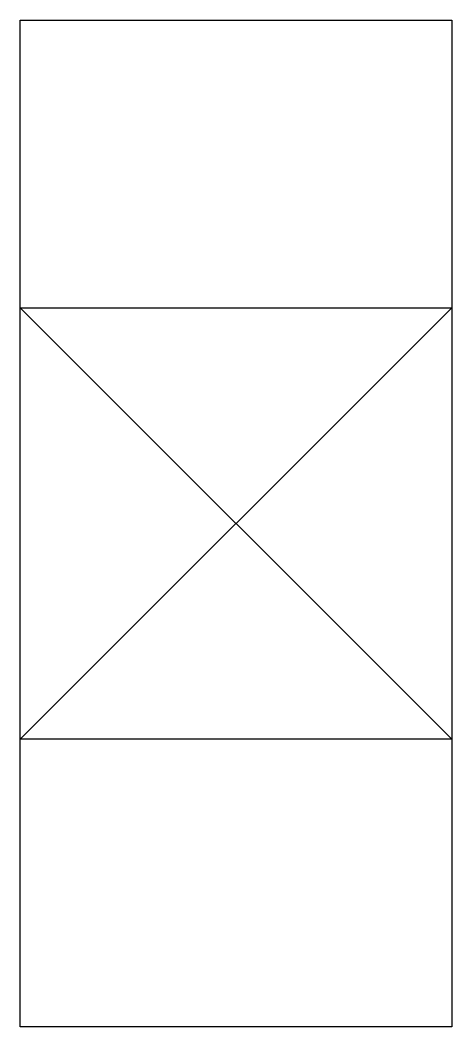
# Model space of a CAD drawing. Header units: millimetres. Extents: x 0 to 15, y 0 to 35.
import ezdxf

# ---------------------------------------------------------------- set-up
doc = ezdxf.new("R2010")
doc.units = ezdxf.units.MM
doc.layers.get('0').update_dxf_attribs({"linetype": 'CONTINUOUS'})

msp = doc.modelspace()

# ---------------------------------------------------------------- linework, layer by layer
for p, q in [((0, 10), (0, 25)), ((0, 25), (15, 25)), ((15, 10), (0, 25)), ((0, 10), (15, 25)), ((15, 25), (15, 10)), ((15, 10), (0, 10))]:
    msp.add_line(p, q)
msp.add_lwpolyline([(15, 0), (0, 0), (0, 35), (15, 35)], close=True)
msp.add_lwpolyline([(15, 0), (0, 0), (0, 35), (15, 35)], close=True)

doc.saveas('drawing.dxf')
